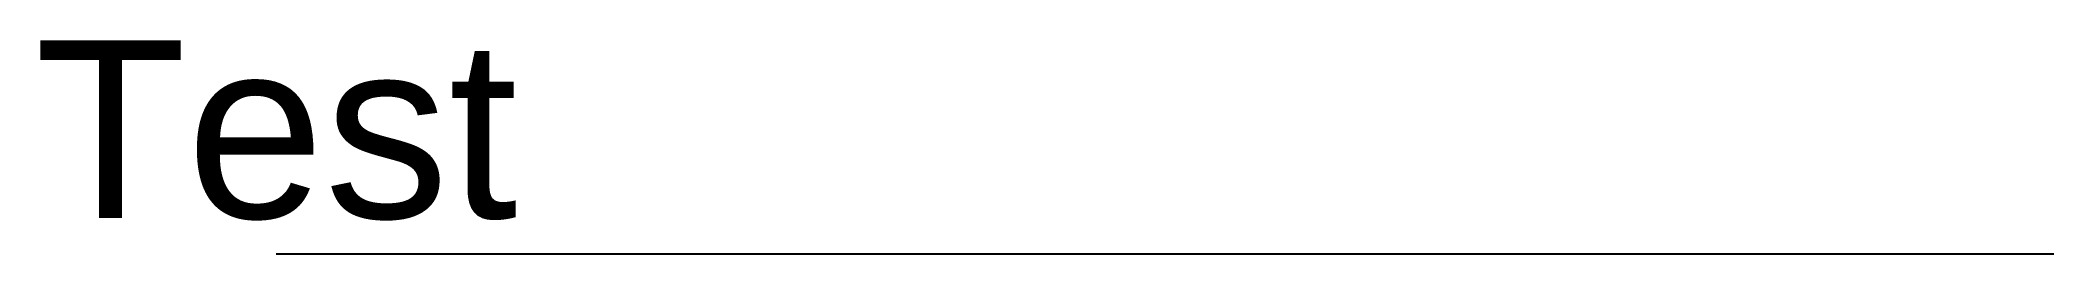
# Model space of a CAD drawing. Header units: millimetres. Extents: x -1.3 to 10, y 0 to 1.2.
import ezdxf
from ezdxf.enums import TextEntityAlignment as Align

# ---------------------------------------------------------------- set-up
doc = ezdxf.new("R2010")
doc.units = ezdxf.units.MM
doc.layers.add('TEXTLAYER', color=2, linetype='Continuous')
doc.styles.get("Standard").update_dxf_attribs({"font": 'arial.ttf'})

msp = doc.modelspace()

# ---------------------------------------------------------------- linework, layer by layer
at = {"color": 7}
msp.add_line((0, 0), (10, 0), dxfattribs=at)

# ---------------------------------------------------------------- texts
at = {"layer": 'TEXTLAYER'}
msp.add_text('Test', height=1, dxfattribs=at).set_placement((0, 0.2), align=Align.CENTER)

doc.saveas('drawing.dxf')
